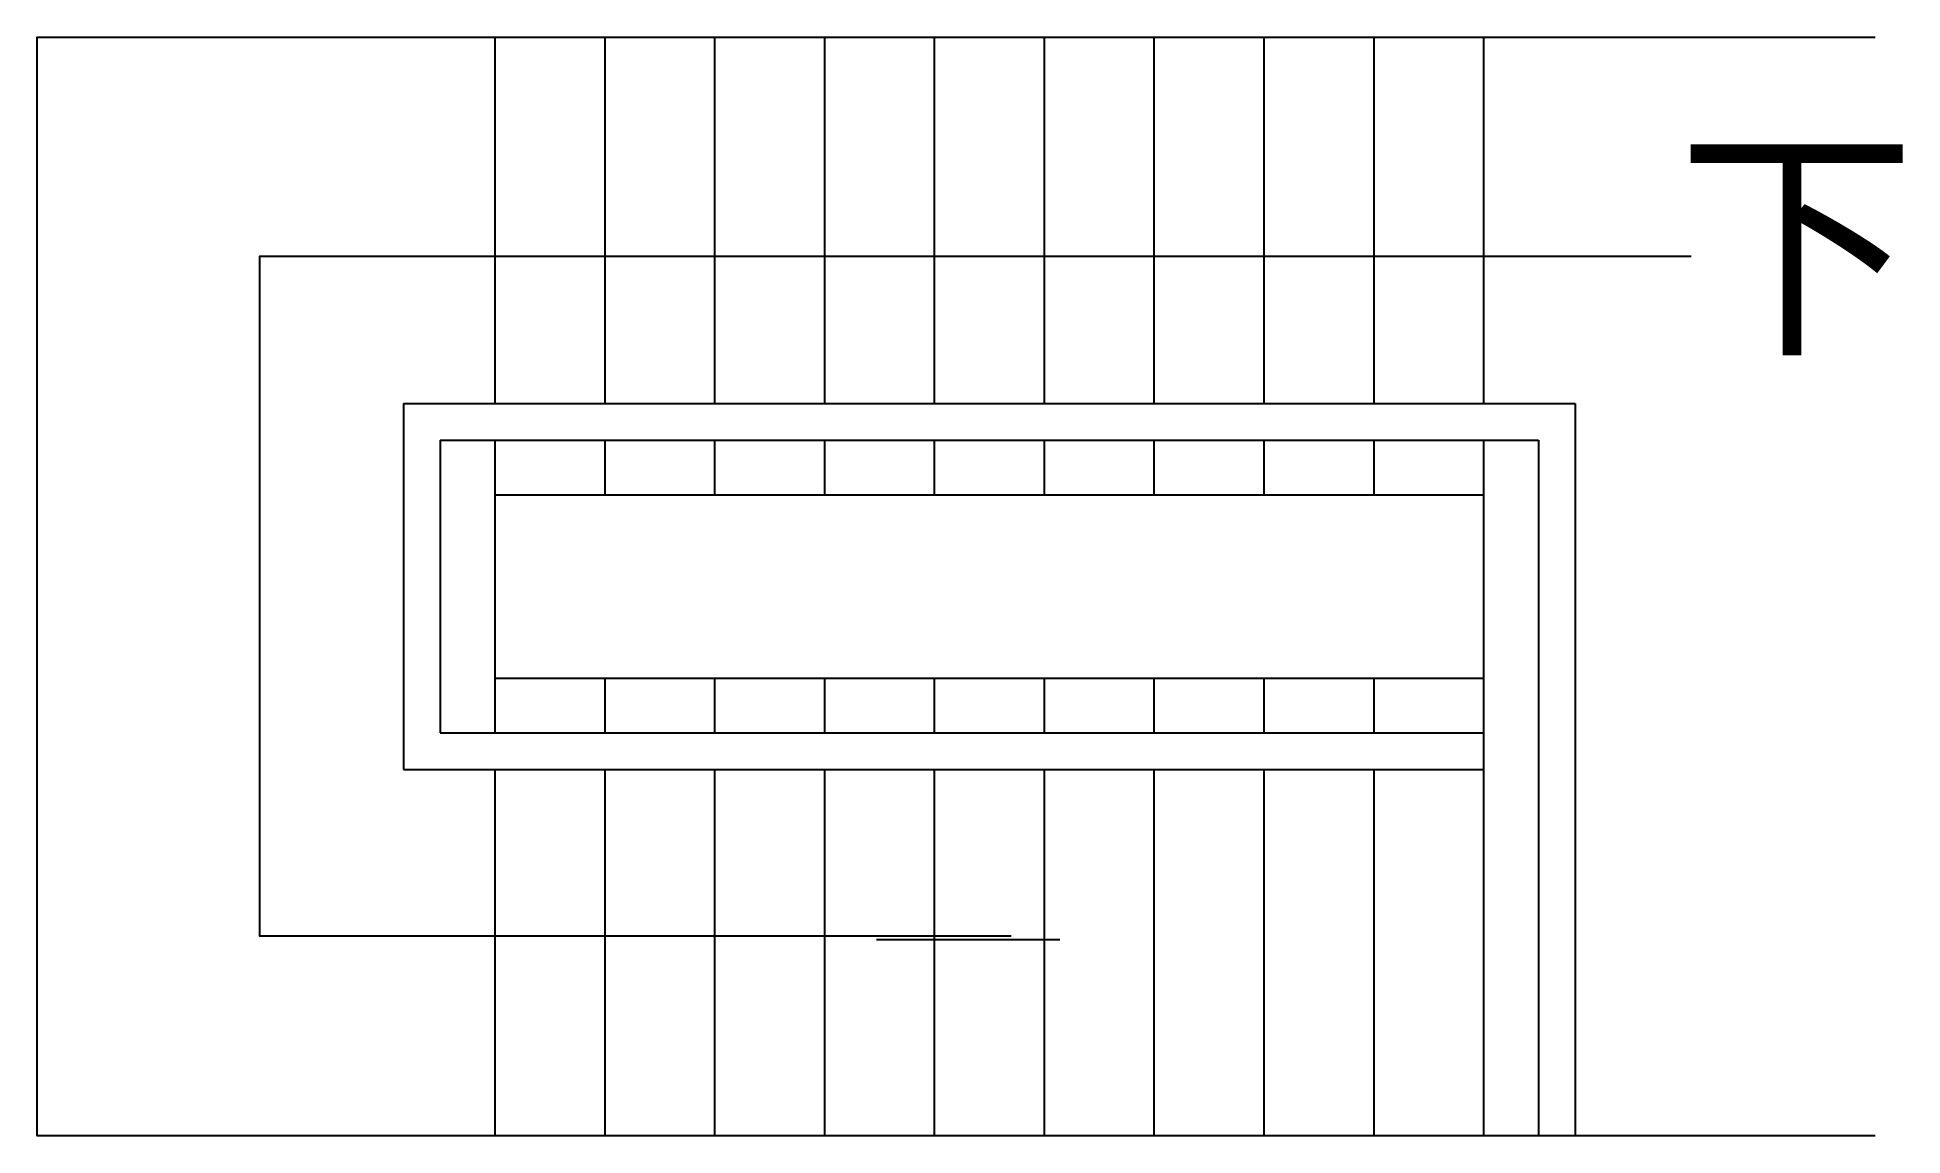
# Model space of a CAD drawing. Header units: metres. Extents: x 13201.1 to 13221.5, y 18578.2 to 18590.2.
import ezdxf

# ---------------------------------------------------------------- set-up
doc = ezdxf.new("R2010")
doc.units = ezdxf.units.M
doc.layers.add('PUB_DIM', color=90, linetype='Continuous')
doc.layers.add('PUB_TEXT', color=7, linetype='Continuous')

msp = doc.modelspace()

# ---------------------------------------------------------------- linework, layer by layer
msp.add_lwpolyline([(13221.21, 18578.24), (13201.13, 18578.24), (13201.13, 18590.24), (13221.21, 18590.24)])
at = {"layer": 'PUB_DIM'}
for p, q in [((13206.13, 18590.24), (13206.13, 18586.24)), ((13207.33, 18590.24), (13207.33, 18586.24)), ((13208.53, 18590.24), (13208.53, 18586.24)), ((13209.73, 18590.24), (13209.73, 18586.24)), ((13210.93, 18590.24), (13210.93, 18586.24)), ((13212.13, 18590.24), (13212.13, 18586.24)), ((13213.33, 18590.24), (13213.33, 18586.24)), ((13214.53, 18590.24), (13214.53, 18586.24)), ((13215.73, 18590.24), (13215.73, 18586.24)), ((13216.93, 18590.24), (13216.93, 18586.24)), ((13205.13, 18586.24), (13205.13, 18582.24)), ((13205.13, 18586.24), (13217.93, 18586.24)), ((13217.93, 18586.24), (13217.93, 18578.24)), ((13205.53, 18585.84), (13205.53, 18582.64)), ((13205.53, 18585.84), (13217.53, 18585.84)), ((13206.13, 18585.84), (13206.13, 18585.24)), ((13207.33, 18585.84), (13207.33, 18585.24)), ((13208.53, 18585.84), (13208.53, 18585.24)), ((13209.73, 18585.84), (13209.73, 18585.24)), ((13210.93, 18585.84), (13210.93, 18585.24)), ((13212.13, 18585.84), (13212.13, 18585.24)), ((13213.33, 18585.84), (13213.33, 18585.24)), ((13214.53, 18585.84), (13214.53, 18585.24)), ((13215.73, 18585.84), (13215.73, 18585.24)), ((13216.93, 18585.84), (13216.93, 18585.24)), ((13217.53, 18585.84), (13217.53, 18578.24)), ((13206.13, 18585.24), (13206.13, 18583.24)), ((13206.13, 18585.24), (13216.93, 18585.24)), ((13216.93, 18585.24), (13216.93, 18578.24)), ((13206.13, 18583.24), (13206.13, 18582.64)), ((13206.13, 18583.24), (13216.93, 18583.24)), ((13207.33, 18583.24), (13207.33, 18582.64)), ((13208.53, 18583.24), (13208.53, 18582.64)), ((13209.73, 18583.24), (13209.73, 18582.64)), ((13210.93, 18583.24), (13210.93, 18582.64)), ((13212.13, 18583.24), (13212.13, 18582.64)), ((13213.33, 18583.24), (13213.33, 18582.64)), ((13214.53, 18583.24), (13214.53, 18582.64)), ((13215.73, 18583.24), (13215.73, 18582.64)), ((13205.53, 18582.64), (13216.93, 18582.64)), ((13205.13, 18582.24), (13216.93, 18582.24)), ((13206.13, 18582.24), (13206.13, 18578.24)), ((13207.33, 18582.24), (13207.33, 18578.24)), ((13208.53, 18582.24), (13208.53, 18578.24)), ((13209.73, 18582.24), (13209.73, 18578.24)), ((13210.93, 18582.24), (13210.93, 18578.24)), ((13212.13, 18582.24), (13212.13, 18578.24)), ((13213.33, 18582.24), (13213.33, 18578.24)), ((13214.53, 18582.24), (13214.53, 18578.24)), ((13215.73, 18582.24), (13215.73, 18578.24))]:
    msp.add_line(p, q, dxfattribs=at)
for points in [[(13211.77, 18580.42), (13203.56, 18580.42), (13203.56, 18587.85), (13219.2, 18587.85)], [(13212.3, 18580.38), (13210.3, 18580.38)]]:
    msp.add_lwpolyline(points, dxfattribs=at)

# ---------------------------------------------------------------- texts
at = {"layer": 'PUB_TEXT'}
msp.add_text('下', height=2, dxfattribs=at).set_placement((13219.05, 18586.98))

doc.saveas('drawing.dxf')
